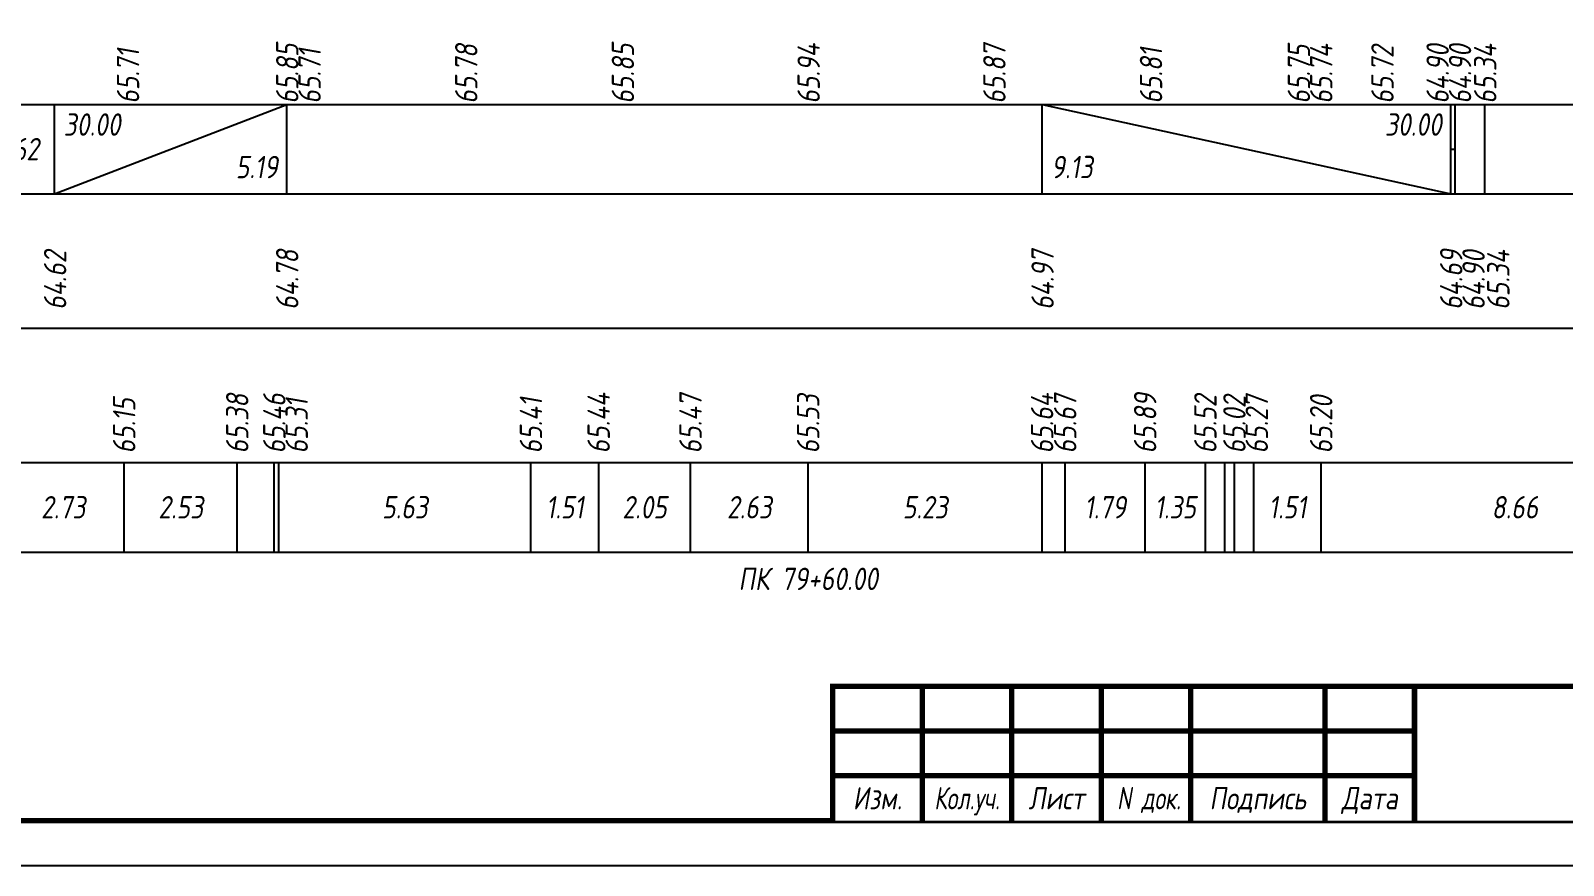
# Model space of a CAD drawing. Extents: x -717 to 1451, y -133302 to 233.
# Drawn here: x 110.4 to 281.6, y -125320.4 to -125227.2 of the extents above; entities that cross this region are included whole.
import ezdxf
from ezdxf.enums import TextEntityAlignment as Align

# ---------------------------------------------------------------- set-up
doc = ezdxf.new("R2010")
doc.units = 0
for name, color, linetype in [('Зарамочное оформление', 7, 'Continuous'), ('Код_510', 7, 'Continuous'), ('Код_514', 1, 'Continuous'), ('Код_516', 1, 'Continuous'), ('Подписи поперечников', 7, 'Continuous'), ('Таблица', 7, 'Continuous')]:
    doc.layers.add(name, color=color, linetype=linetype)
doc.styles.add('М', font='romand.shx', dxfattribs={"width": 0.8, "oblique": 10, "height": 2.5})

# ---------------------------------------------------------------- blocks, each defined once
blk = doc.blocks.new('Штамп')
at = {"linetype": 'Continuous'}
blk.add_wipeout([(199.95, -411.25), (384.95, -411.25), (384.95, -426.25), (199.95, -426.25)], dxfattribs=at).dxf.layer = 'Зарамочное оформление'
at = {"layer": 'Зарамочное оформление', "linetype": 'Continuous', "lineweight": -3, "const_width": 0.6, "flags": 128}
for points in [[(199.95, -426.25), (199.95, -411.25), (384.95, -411.25)], [(209.95, -411.25), (209.95, -426.25)], [(219.95, -411.25), (219.95, -426.25)], [(229.95, -411.25), (229.95, -426.25)], [(239.95, -411.25), (239.95, -426.25)], [(254.95, -411.25), (254.95, -426.25)], [(264.95, -411.25), (264.95, -426.25)], [(199.95, -416.25), (264.95, -416.25)], [(199.95, -421.25), (264.95, -421.25)]]:
    blk.add_lwpolyline(points, dxfattribs=at)
at = {"layer": 'Зарамочное оформление', "linetype": 'Continuous', "style": 'М', "oblique": 10}
for s, width, p in [('Изм.', 0.8, (204.95, -423.75)), ('Кол.уч.', 0.7, (214.95, -423.75)), ('Лист', 0.8, (224.95, -423.75)), ('N док.', 0.7, (235.28, -423.75)), ('Подпись', 0.8, (247.45, -423.75)), ('Дата', 0.8, (259.95, -423.75))]:
    blk.add_text(s, height=2.5, dxfattribs=dict(at, width=width)).set_placement(p, align=Align.MIDDLE_CENTER)
blk = doc.blocks.new('шифр')
blk.add_blockref('Штамп', (0, -124949))

msp = doc.modelspace()

# ---------------------------------------------------------------- linework, layer by layer
at = {"flags": 128}
msp.add_lwpolyline([(-30.054, -125320.421), (389.946, -125320.421), (389.946, -125023.421), (-30.054, -125023.421)], close=True, dxfattribs=at)
at = {"const_width": 0.6, "flags": 128}
msp.add_lwpolyline([(-10.054, -125315.421), (384.946, -125315.421), (384.946, -125028.421), (-10.054, -125028.421)], close=True, dxfattribs=at)
at = {"layer": 'Код_510'}
for p, q in [((120.801, -125285.421), (120.801, -125275.421)), ((133.432, -125285.421), (133.432, -125275.421)), ((137.573, -125285.421), (137.573, -125275.421)), ((138.073, -125285.421), (138.073, -125275.421)), ((166.243, -125285.421), (166.243, -125275.421)), ((173.808, -125285.421), (173.808, -125275.421)), ((184.069, -125285.421), (184.069, -125275.421)), ((197.213, -125285.421), (197.213, -125275.421))]:
    msp.add_line(p, q, dxfattribs=at)
at = {"layer": 'Код_516'}
for p, q in [((113.031, -125245.421), (113.031, -125235.421)), ((113.031, -125245.421), (138.963, -125235.421)), ((138.963, -125245.421), (138.963, -125235.421))]:
    msp.add_line(p, q, dxfattribs=at)

# ---------------------------------------------------------------- texts
at = {"layer": 'Код_510', "style": 'М', "oblique": 10, "width": 0.8}
for s, p in [('65.38', (133.432, -125274.421)), ('65.46', (137.573, -125274.421)), ('65.44', (173.808, -125274.421)), ('65.47', (184.069, -125274.421)), ('65.53', (197.213, -125274.421)), ('65.15', (120.801, -125274.421)), ('65.31', (140.073, -125274.421)), ('65.41', (166.243, -125274.421))]:
    msp.add_text(s, height=2.5, rotation=90, dxfattribs=at).set_placement(p, align=Align.MIDDLE_LEFT)
for s, p in [('2.73', (113.988, -125280.421)), ('2.53', (127.116, -125280.421)), ('5.63', (152.158, -125280.421)), ('1.51', (170.025, -125280.421)), ('2.05', (178.938, -125280.421)), ('2.63', (190.641, -125280.421))]:
    msp.add_text(s, height=2.5, dxfattribs=at).set_placement(p, align=Align.MIDDLE_CENTER)
at = {"layer": 'Код_514', "style": 'М', "oblique": 10, "width": 0.8}
for s, p in [('65.85', (139.018, -125235.351)), ('65.78', (159.018, -125235.351)), ('65.85', (176.518, -125235.351)), ('65.94', (197.268, -125235.351)), ('65.71', (121.232, -125235.351)), ('65.71', (141.518, -125235.351))]:
    msp.add_text(s, height=2.5, rotation=90, dxfattribs=at).set_placement(p, align=Align.MIDDLE_LEFT)
at = {"layer": 'Код_516', "style": 'М', "oblique": 10, "width": 0.8}
msp.add_text('30.00', height=2.5, dxfattribs=at).set_placement((114.031, -125236.421), align=Align.TOP_LEFT)
msp.add_text('1.62', height=2.5, dxfattribs=at).set_placement((108.988, -125240.421), align=Align.MIDDLE_CENTER)
msp.add_text('5.19', height=2.5, dxfattribs=at).set_placement((137.963, -125244.421), align=Align.BOTTOM_RIGHT)
for s, p in [('64.62', (113.085, -125258.371)), ('64.78', (139.018, -125258.371))]:
    msp.add_text(s, height=2.5, rotation=90, dxfattribs=at).set_placement(p, align=Align.MIDDLE_LEFT)

# ---------------------------------------------------------------- next in the draw order: block references
msp.add_blockref('шифр', (0, 59.829))

# ---------------------------------------------------------------- next in the draw order: linework, layer by layer
at = {"layer": 'Код_510'}
for p, q in [((223.35, -125285.421), (223.35, -125275.421)), ((225.929, -125285.421), (225.929, -125275.421)), ((234.86, -125285.421), (234.86, -125275.421)), ((241.586, -125285.421), (241.586, -125275.421)), ((243.767, -125285.421), (243.767, -125275.421)), ((244.831, -125285.421), (244.831, -125275.421)), ((246.987, -125285.421), (246.987, -125275.421)), ((254.523, -125285.421), (254.523, -125275.421))]:
    msp.add_line(p, q, dxfattribs=at)
at = {"layer": 'Код_516'}
for p, q in [((223.35, -125245.421), (223.35, -125235.421)), ((223.35, -125235.421), (268.996, -125245.421)), ((268.996, -125245.421), (268.996, -125235.421)), ((268.996, -125245.421), (268.996, -125235.421)), ((269.483, -125245.421), (269.483, -125235.421)), ((272.8, -125245.421), (272.8, -125235.421)), ((268.996, -125240.421), (269.483, -125240.421))]:
    msp.add_line(p, q, dxfattribs=at)
at = {"layer": 'Таблица'}
for p, q in [((80, -125235.421), (297.854, -125235.421)), ((79.946, -125245.421), (297.8, -125245.421)), ((79.946, -125260.421), (297.8, -125260.421)), ((79.946, -125275.421), (297.8, -125275.421)), ((79.946, -125285.421), (297.8, -125285.421))]:
    msp.add_line(p, q, dxfattribs=at)

# ---------------------------------------------------------------- next in the draw order: texts
at = {"layer": 'Код_510', "style": 'М', "oblique": 10, "width": 0.8}
for s, p in [('65.64', (223.35, -125274.421)), ('65.67', (225.929, -125274.421)), ('65.89', (234.86, -125274.421)), ('65.52', (241.586, -125274.421)), ('65.02', (244.831, -125274.421)), ('65.27', (247.331, -125274.421)), ('65.20', (254.523, -125274.421))]:
    msp.add_text(s, height=2.5, rotation=90, dxfattribs=at).set_placement(p, align=Align.MIDDLE_LEFT)
for s, p in [('5.23', (210.282, -125280.421)), ('1.79', (230.394, -125280.421)), ('1.35', (238.223, -125280.421)), ('1.51', (250.755, -125280.421)), ('8.66', (276.161, -125280.421))]:
    msp.add_text(s, height=2.5, dxfattribs=at).set_placement(p, align=Align.MIDDLE_CENTER)
at = {"layer": 'Код_514', "style": 'М', "oblique": 10, "width": 0.8}
for s, p in [('65.87', (218.018, -125235.351)), ('65.75', (252.037, -125235.351)), ('65.81', (235.518, -125235.351)), ('65.74', (254.537, -125235.351)), ('65.72', (261.373, -125235.351)), ('64.90', (267.537, -125235.351)), ('64.90', (270.037, -125235.351)), ('65.34', (272.854, -125235.351))]:
    msp.add_text(s, height=2.5, rotation=90, dxfattribs=at).set_placement(p, align=Align.MIDDLE_LEFT)
at = {"layer": 'Код_516', "style": 'М', "oblique": 10, "width": 0.8}
msp.add_text('30.00', height=2.5, dxfattribs=at).set_placement((267.996, -125236.421), align=Align.TOP_RIGHT)
msp.add_text('9.13', height=2.5, dxfattribs=at).set_placement((224.35, -125244.421), align=Align.BOTTOM_LEFT)
for s, p in [('64.97', (223.404, -125258.371)), ('64.69', (269.051, -125258.371)), ('64.90', (271.551, -125258.371)), ('65.34', (274.315, -125258.371))]:
    msp.add_text(s, height=2.5, rotation=90, dxfattribs=at).set_placement(p, align=Align.MIDDLE_LEFT)
at = {"layer": 'Подписи поперечников', "style": 'М', "oblique": 10, "width": 0.8}
msp.add_text('ПК 79+60.00', height=2.5, dxfattribs=at).set_placement((197.213, -125290.421), align=Align.BOTTOM_CENTER)

doc.saveas('drawing.dxf')
